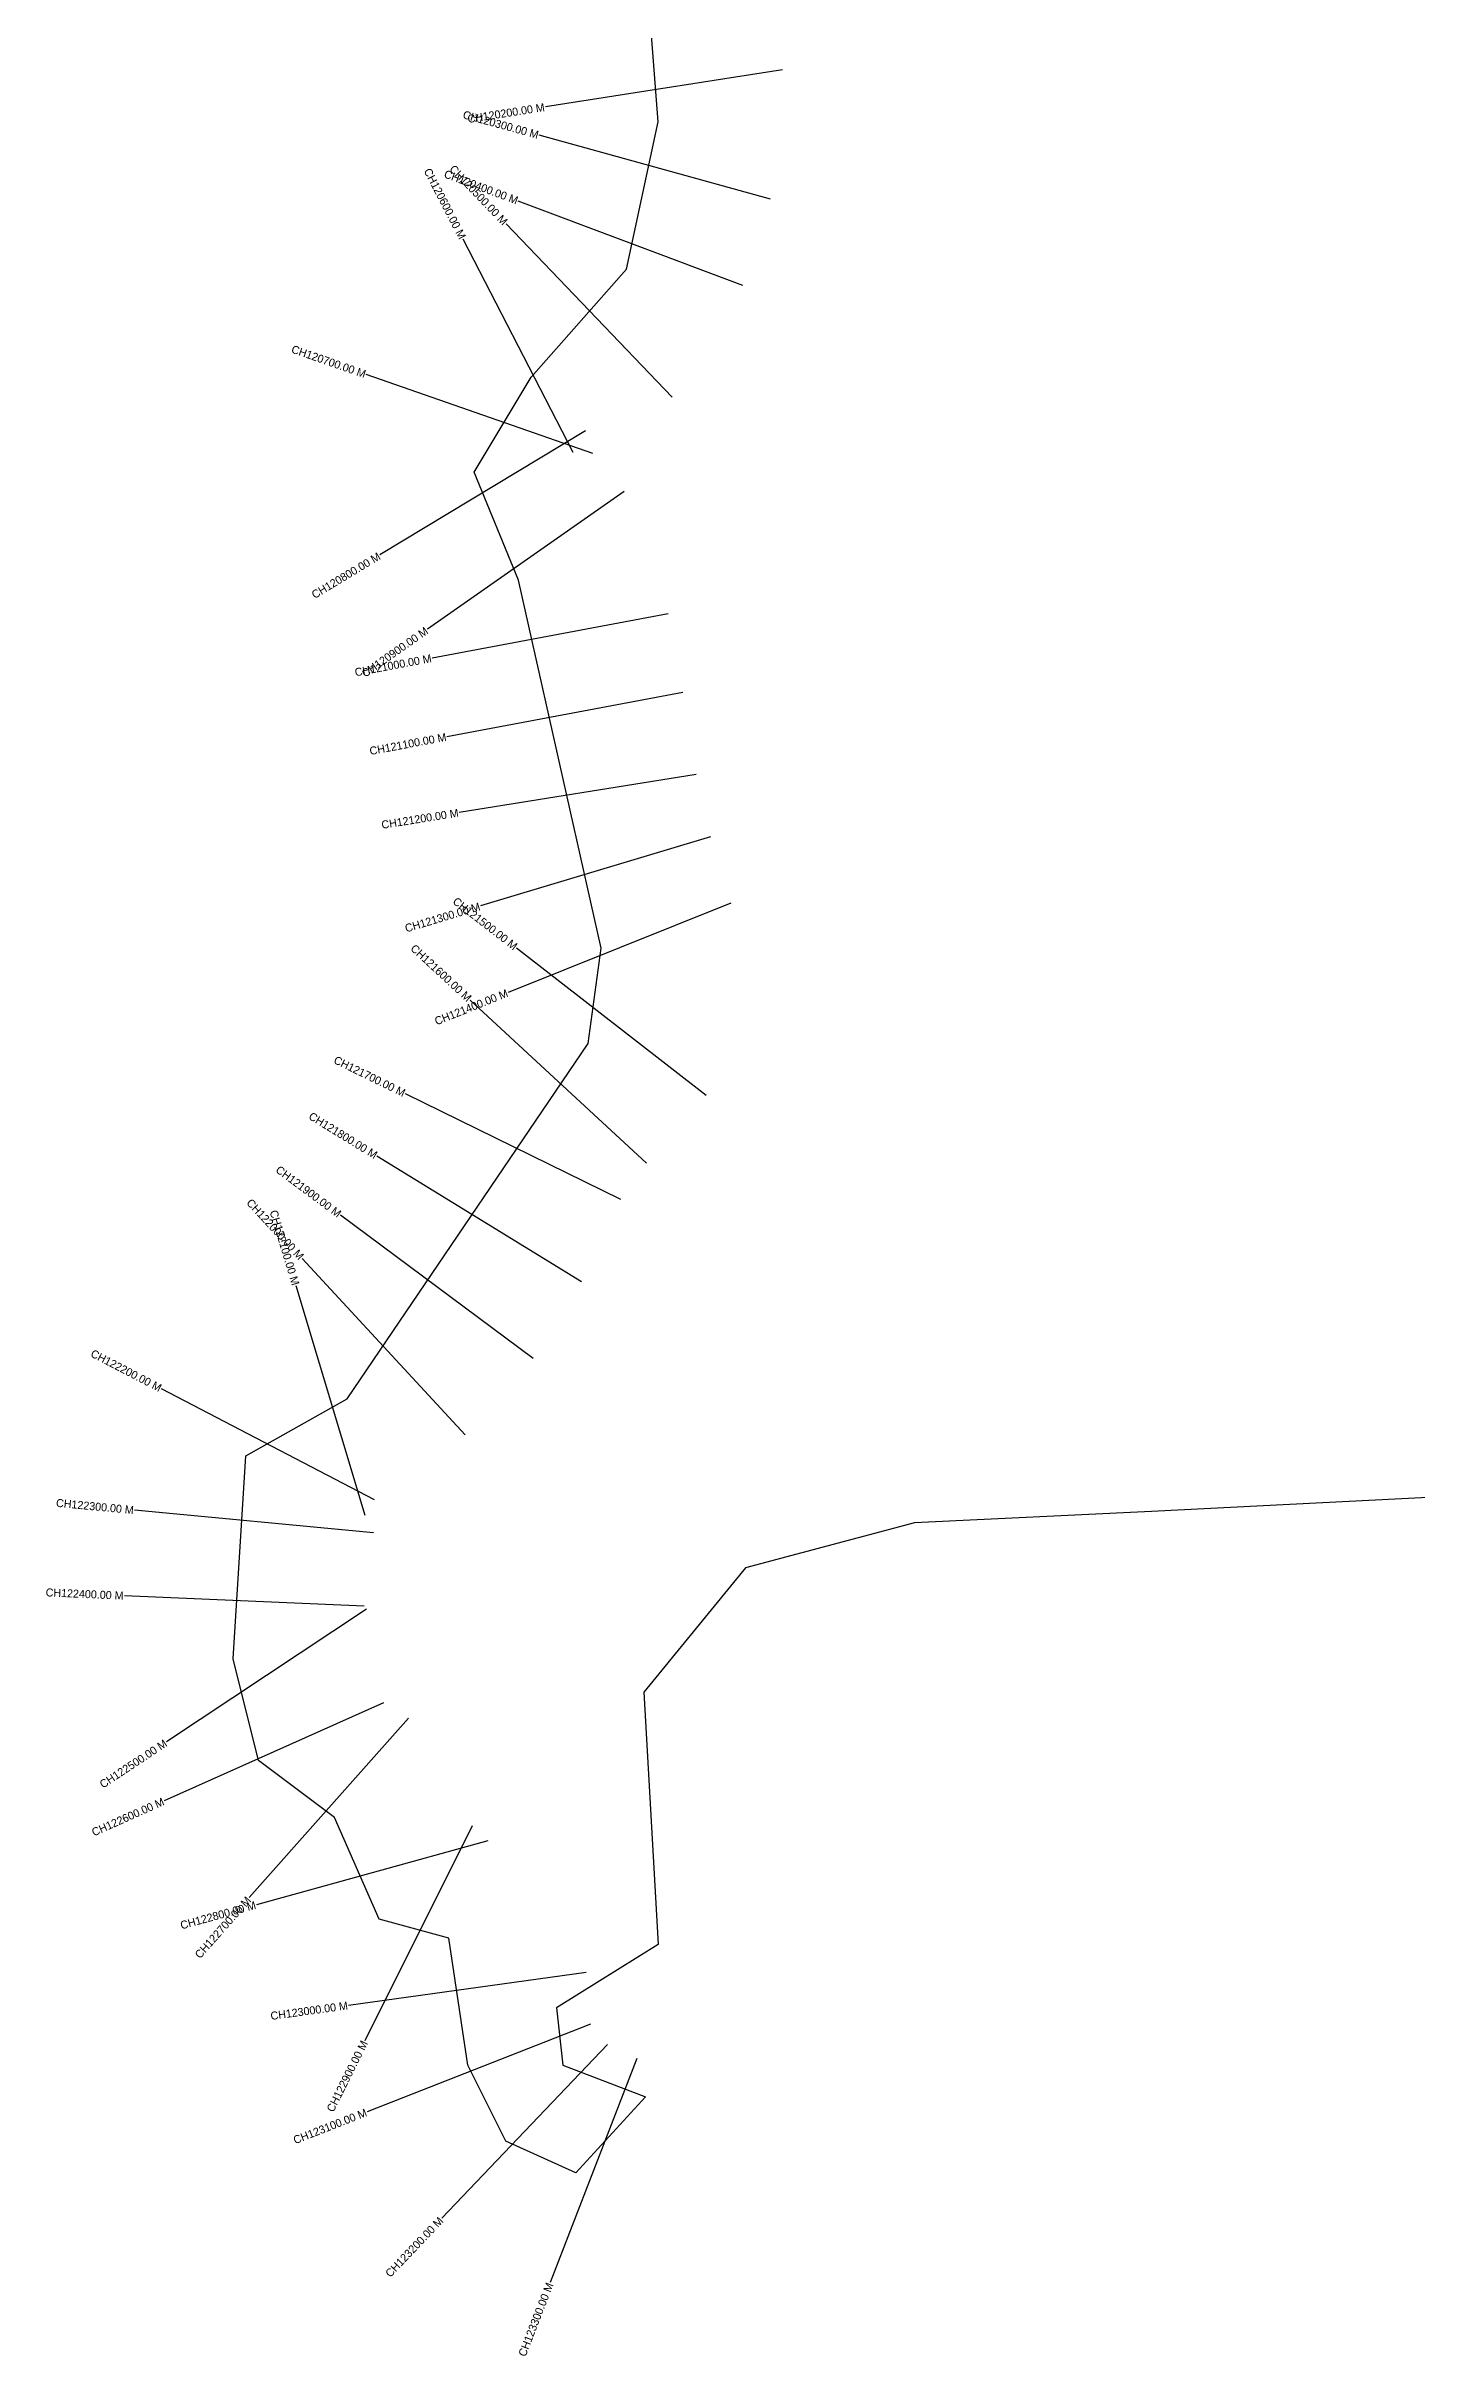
# Model space of a CAD drawing. Header units: metres. Extents: x 265974 to 280437, y 2124392 to 2131877.
# Drawn here: x 265974 to 267687, y 2126170 to 2129056 of the extents above; entities that cross this region are included whole.
import ezdxf
from ezdxf.enums import TextEntityAlignment as Align

# ---------------------------------------------------------------- set-up
doc = ezdxf.new("R2010")
doc.units = ezdxf.units.M
for name, color, linetype in [('CS', 134, 'Continuous'), ('CSMark', 6, 'Continuous'), ('village', 3, 'Continuous')]:
    doc.layers.add(name, color=color, linetype=linetype)

msp = doc.modelspace()

# ---------------------------------------------------------------- linework, layer by layer
at = {"layer": 'CS'}
for p, q in [((266894.4, 2129026.9), (266598, 2128980.5)), ((266879.5, 2128865.5), (266590.3, 2128945.2)), ((266845, 2128757.4), (266564.2, 2128862.9)), ((266632.8, 2128548.9), (266495.3, 2128815.5)), ((266756.7, 2128618), (266549, 2128834.6)), ((266657.4, 2128547.3), (266374.2, 2128646.1)), ((266648.2, 2128575.7), (266391.3, 2128420.7)), ((266696.4, 2128500), (266450.6, 2128327.9)), ((266751.5, 2128347.2), (266456.6, 2128291.9)), ((266769.9, 2128248.9), (266475, 2128193.6)), ((266786.6, 2128146.3), (266490.4, 2128098.9)), ((266804.3, 2128068.4), (266517, 2127982.1)), ((266830, 2127985.7), (266551.5, 2127874.2)), ((266798.8, 2127745.5), (266561.9, 2127929.6)), ((266724.3, 2127660.8), (266504.1, 2127864.6)), ((266692.3, 2127615.3), (266423, 2127747.4)), ((266643.1, 2127512.3), (266387.5, 2127669.4)), ((266582.6, 2127416.6), (266341.9, 2127595.6)), ((266497.8, 2127321.4), (266294.1, 2127541.7)), ((266372.8, 2127220.3), (266286.4, 2127507.5)), ((266384.4, 2127240.2), (266118.2, 2127378.6)), ((266383.2, 2127198.7), (266084.5, 2127227.1)), ((266371.5, 2127107.3), (266071.8, 2127120.3)), ((266374.5, 2127103.3), (266124.4, 2126937.7)), ((266395.6, 2126986.5), (266121.7, 2126864.1)), ((266427, 2126967.4), (266228, 2126743)), ((266506.7, 2126832.6), (266372.5, 2126564.2)), ((266526.1, 2126813.8), (266236.9, 2126734.2)), ((266649.1, 2126649.3), (266351.9, 2126608.4)), ((266654.4, 2126584.7), (266375.1, 2126475.3)), ((266675.6, 2126559.4), (266468.5, 2126342.3)), ((266712.5, 2126541.9), (266604.1, 2126262.1))]:
    msp.add_line(p, q, dxfattribs=at)
at = {"layer": 'village', "color": 3, "true_color": 0x00ff00}
msp.add_polyline3d([(268187.2, 2127267.7, 0), (267355.5, 2127225.4, 0), (267059.5, 2127211.3, 0), (266848, 2127154.9, 0), (266721.2, 2126999.9, 0), (266739, 2126684.5, 0), (266612.1, 2126605.2, 0), (266620, 2126533.8, 0), (266723.1, 2126494.2, 0), (266635.9, 2126399, 0), (266548.7, 2126438.7, 0), (266501.1, 2126533.8, 0), (266477.3, 2126692.4, 0), (266390.1, 2126716.2, 0), (266334.6, 2126843.1, 0), (266239.4, 2126914.4, 0), (266207.7, 2127041.3, 0), (266223.6, 2127295, 0), (266350.4, 2127366.4, 0), (266651.7, 2127810.4, 0), (266667.6, 2127929.4, 0), (266564.5, 2128389.3, 0), (266509, 2128524.1, 0), (266580.4, 2128643, 0), (266699.3, 2128777.8, 0), (266739, 2128961.8, 0), (266723.1, 2129168, 0)], dxfattribs=at)

# ---------------------------------------------------------------- texts
at = {"layer": 'CSMark'}
for s, rotation, p in [('CH120200.00 M', 8.8817, (266597, 2128980.4)), ('CH120300.00 M', 344.5834, (266589.3, 2128945.5)), ('CH120600.00 M', 297.2847, (266494.8, 2128816.4)), ('CH120400.00 M', 339.4083, (266563.3, 2128863.3)), ('CH120500.00 M', 313.802, (266548.3, 2128835.3)), ('CH120700.00 M', 340.772, (266373.2, 2128646.4)), ('CH120800.00 M', 31.0916, (266390.5, 2128420.2)), ('CH120900.00 M', 35.0084, (266449.8, 2128327.3)), ('CH121000.00 M', 10.6112, (266455.6, 2128291.8)), ('CH121100.00 M', 10.6112, (266474.1, 2128193.5)), ('CH121200.00 M', 9.0842, (266489.4, 2128098.7)), ('CH121300.00 M', 16.7175, (266516.1, 2127981.8)), ('CH121500.00 M', 322.1372, (266561.2, 2127930.2)), ('CH121600.00 M', 317.2002, (266503.4, 2127865.3)), ('CH121400.00 M', 21.8283, (266550.6, 2127873.8)), ('CH121700.00 M', 333.8763, (266422.1, 2127747.8)), ('CH121800.00 M', 328.4117, (266386.7, 2127669.9)), ('CH121900.00 M', 323.3611, (266341.1, 2127596.2)), ('CH122000.00 M', 312.7711, (266293.4, 2127542.4)), ('CH122100.00 M', 286.7509, (266286.1, 2127508.5)), ('CH122200.00 M', 332.5193, (266117.3, 2127379.1)), ('CH122300.00 M', 354.574, (266083.5, 2127227.2)), ('CH122400.00 M', 357.5244, (266070.8, 2127120.3)), ('CH122500.00 M', 33.51, (266123.6, 2126937.1)), ('CH122600.00 M', 24.0602, (266120.7, 2126863.7)), ('CH122800.00 M', 15.3946, (266235.9, 2126733.9)), ('CH122700.00 M', 48.4393, (266227.3, 2126742.2)), ('CH123000.00 M', 7.8406, (266351, 2126608.3)), ('CH122900.00 M', 63.4296, (266372.1, 2126563.4)), ('CH123100.00 M', 21.3869, (266374.2, 2126475)), ('CH123200.00 M', 46.349, (266467.8, 2126341.6)), ('CH123300.00 M', 68.8294, (266603.7, 2126261.2))]:
    msp.add_text(s, height=10, rotation=rotation, dxfattribs=at).set_placement(p, align=Align.MIDDLE_RIGHT)

doc.saveas('drawing.dxf')
